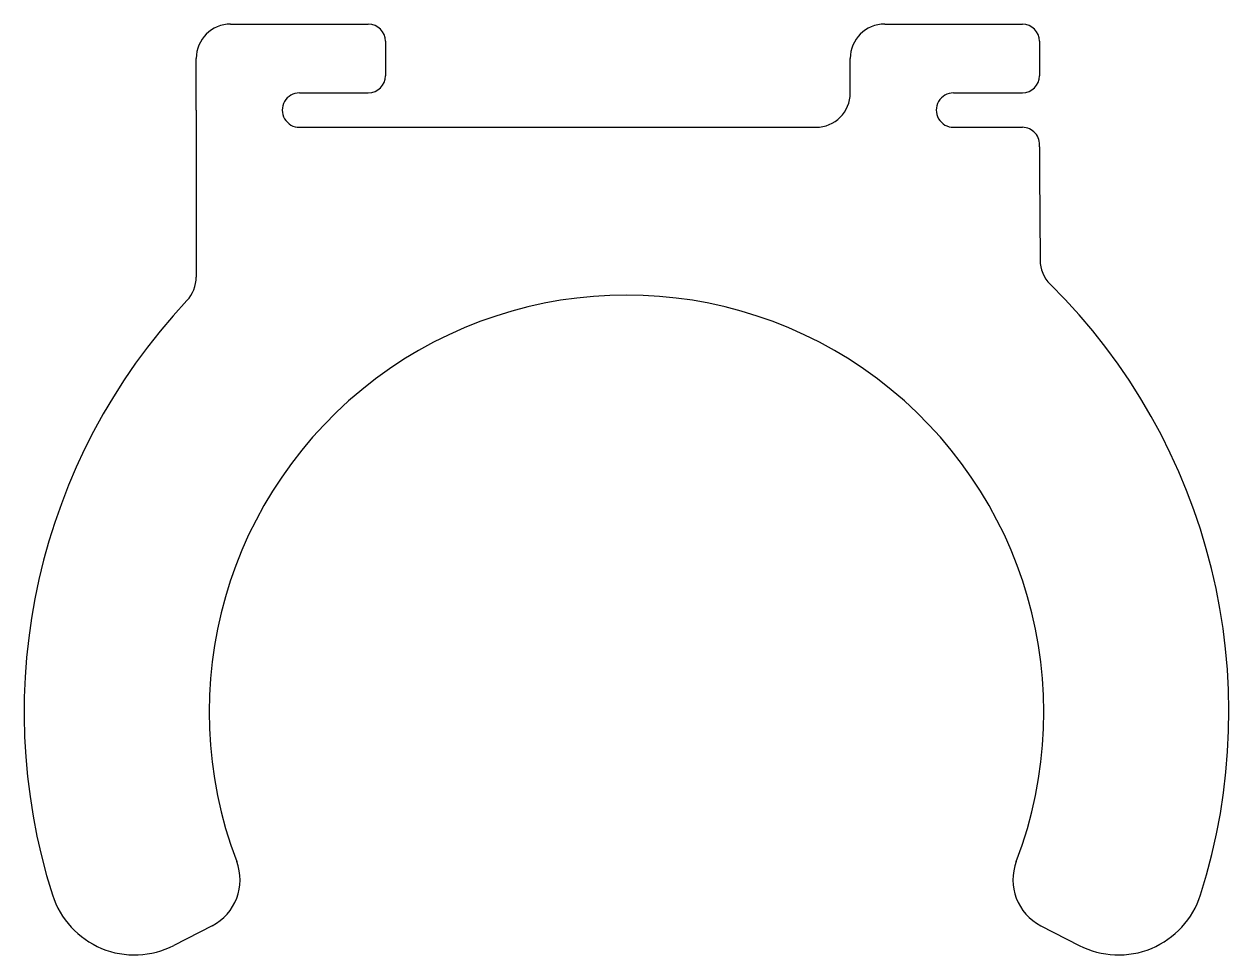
# Model space of a CAD drawing. Header units: millimetres. Extents: x 5 to 75, y 0.9 to 55.
import ezdxf

# ---------------------------------------------------------------- set-up
doc = ezdxf.new("R2010")
doc.units = ezdxf.units.MM
doc.layers.get('0').update_dxf_attribs({"linetype": 'CONTINUOUS'})

msp = doc.modelspace()

# ---------------------------------------------------------------- linework, layer by layer
for p, q in [((17, 55), (25, 55)), ((55, 55), (63, 55)), ((26, 54), (26, 52)), ((64, 54), (64, 52)), ((15, 50), (15, 53)), ((53, 51), (53, 53)), ((21, 51), (25, 51)), ((59, 51), (63, 51)), ((15, 50), (15, 44.9)), ((21, 49), (51, 49)), ((59, 49), (63, 49)), ((63.992, 47.874), (64, 46.35)), ((64, 46.35), (64.026, 41.288)), ((15, 44.9), (15, 40.298)), ((15.924, 2.595), (13.705, 1.452)), ((64.076, 2.595), (66.295, 1.452))]:
    msp.add_line(p, q)
for centre, radius, start, end in [((17, 53), 2, 90, 180), ((25, 54), 1, 0, 90), ((55, 53), 2, 90, 180), ((63, 54), 1, 0, 90), ((25, 52), 1, -90, 0), ((63, 52), 1, -90, 0), ((21, 50), 1, 90.00002, 270.07662), ((51, 51), 2, -90, 0), ((59, 50), 1, 89.99998, 270.00099), ((63, 48), 1, -7.22671, 90), ((66.026, 41.299), 2, 180.29862, 225.29837), ((13, 40.298), 2, 316.86374, 360), ((40, 15), 24.25, -20.93898, 200.93898), ((40, 15), 35, -17.66552, 45.29837), ((40, 15), 35, 136.86374, 197.66552), ((14.55, 5.262), 3, -62.74041, 20.93898), ((65.45, 5.262), 3, 159.06102, 242.74041), ((11.415, 5.896), 5, 197.66552, 297.25959), ((68.585, 5.896), 5, 242.74041, 342.33448)]:
    msp.add_arc(centre, radius, start, end)

doc.saveas('drawing.dxf')
